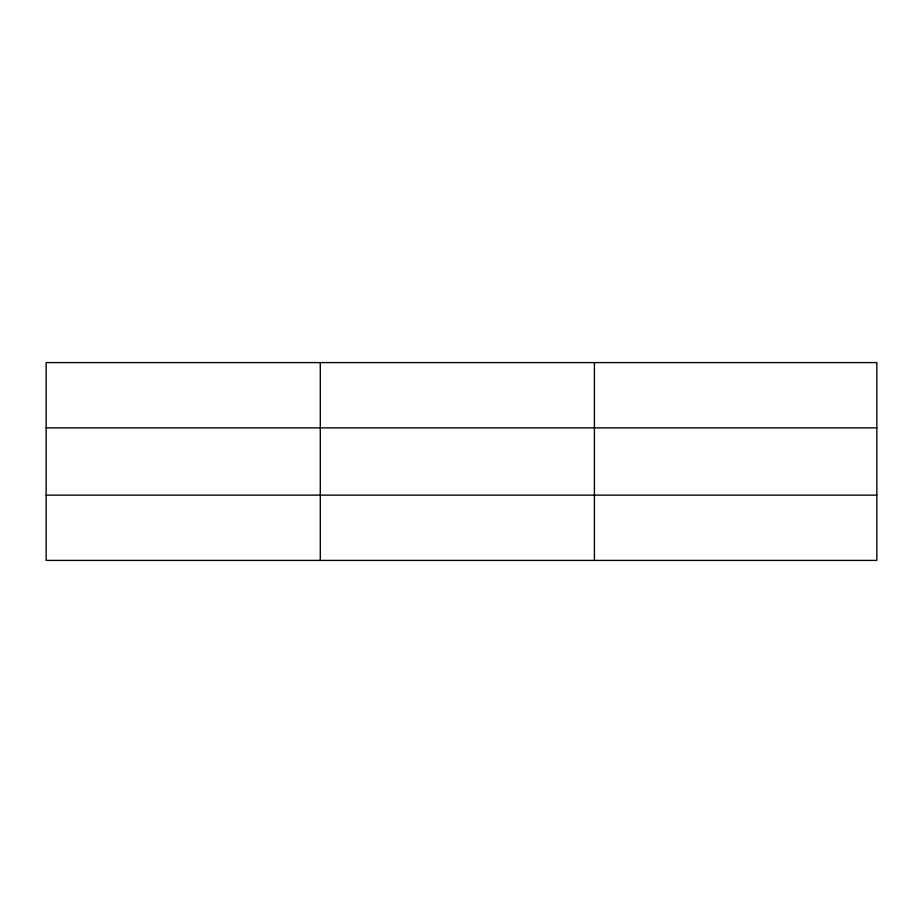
<?xml version="1.0" encoding="UTF-8"?>
<svg xmlns="http://www.w3.org/2000/svg" width="923" height="923" viewBox="0 0 923 923"><rect width="100%" height="100%" fill="white"/><g stroke="black" fill="none" stroke-linecap="round" stroke-linejoin="round"><path stroke-width="1.38" d="M320.281 560.411L320.281 362.589M594.412 560.411L594.412 362.589M876.85 495.132L876.85 560.411L46.15 560.411L46.15 362.589L876.85 362.589L876.85 495.132L46.15 495.132M46.15 427.868L876.85 427.868"/></g></svg>
